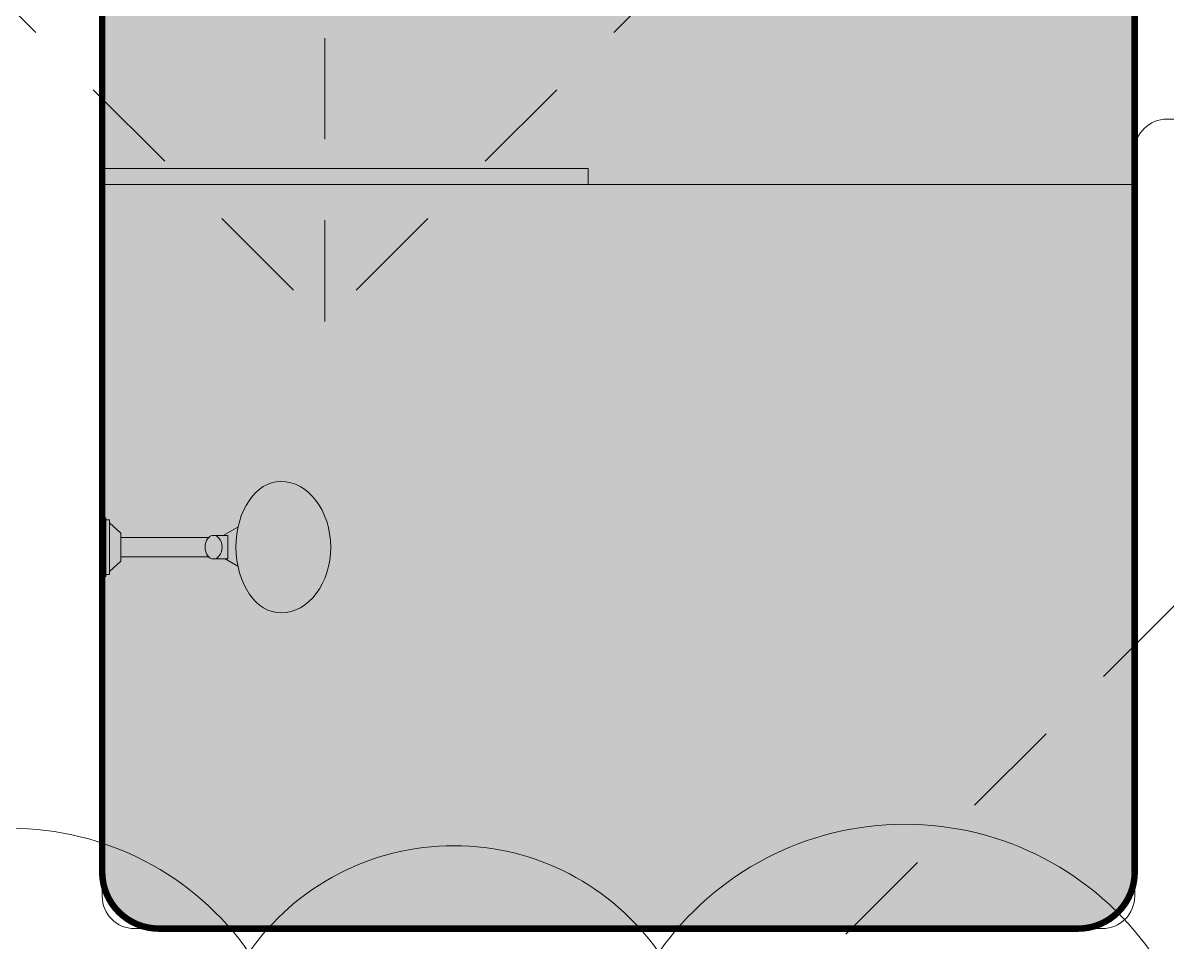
# Model space of a CAD drawing. Header units: metres. Extents: x 8 to 2416, y -346 to 476.
# Drawn here: x 123.344 to 124.757, y -109.647 to -108.511 of the extents above; entities that cross this region are included whole.
import ezdxf

# ---------------------------------------------------------------- set-up
doc = ezdxf.new("R2010")
doc.units = ezdxf.units.M
for name, pattern in [('0', [0]), ('CONTINU', [0]), ('HIDDEN2', [0.1875, 0.125, -0.0625])]:
    doc.linetypes.add(name, pattern=pattern)
doc.layers.get('0').update_dxf_attribs({"color": 250, "linetype": '0', "lineweight": 20})
for name, color, linetype, lineweight in [('A-WALL', 250, 'Continuous', 20), ('baños', 140, 'Continuous', 0), ('PLAFON', 253, 'Continuous', 5), ('PLAFON-MADERA', 33, 'Continuous', 5)]:
    doc.layers.add(name, color=color, linetype=linetype, lineweight=lineweight)
doc.layers.add('Techos 1', color=7, linetype='HIDDEN2', lineweight=9, true_color=0x42391a)

# ---------------------------------------------------------------- blocks, each defined once
blk = doc.blocks.new('A$C013342c3')
at = {"layer": 'baños', "linetype": 'Continuous'}
for p, q in [((0.2775106763428994, 0.1151820839904758), (0.2731249502799074, 0.1151820839904758)), ((0.2731249502799074, 0.1151820839904758), (0.2731249502799074, 0.1112273302278481)), ((0.28214345119477, 0.1176323766694622), (0.2775106763428994, 0.1176323766694622)), ((0.2775106763428994, 0.1176323766694622), (0.2775106763428994, 0.1151820839904758)), ((0.2775106763428994, 0.1151820839904758), (0.2775106763428994, 0.04732947504726326)), ((0.28214345119477, 0.1163205123493753), (0.28214345119477, 0.1176323766694622)), ((0.28214345119477, 0.04619104668745422), (0.28214345119477, 0.1163205123493753)), ((0.132703495430178, 0.09585578964924935, -0.08868213195764083), (0.114529970638614, 0.1060031536107999, -0.1375633148849114)), ((0.2731249502799074, 0.1112273302278481), (0.2591528199541244, 0.09835827126426011, -1.073227574364028)), ((0.2731249502799074, 0.05128422880898142), (0.2731249502799074, 0.1112273302278481)), ((0.1446699662815263, 0.09585578964924935, -0.04970293599564844), (0.1270281305760363, 0.09585578964924935, -0.04970293599564844)), ((0.1270281305760363, 0.09585578964924935, -0.04970293599564844), (0.1270281305760363, 0.06665602235625556, -0.04970293599564844)), ((0.2591370418708721, 0.09323105917610519, -0.01139325893676024), (0.1505841595253514, 0.09308303469242674, -0.05486134511695819)), ((0.2591528199541244, 0.09835827126426011, -1.073227574364028), (0.2591370418708721, 0.09323105917610519, -0.01139325893676024)), ((0.2591370418708721, 0.09323105917610519, -0.01139325893676024), (0.2591370401528366, 0.06928105827228137, -0.01127761308473877)), ((0.1304718991518712, 0.06665602235625556, -0.08493008825292855), (0.114529970638614, 0.05781090854361537, -0.1375633148849114)), ((0.1270281305760363, 0.06665602235625556, -0.04970293599564844), (0.1446082381085034, 0.06665602235625556, -0.04970293599564844)), ((0.2591370418708721, 0.06928049986072438, -0.01139325893676024), (0.1505841595253514, 0.06942852434440283, -0.05486134511695819)), ((0.2591528199541244, 0.06415328777256946, -1.073227574364028), (0.2591370418708721, 0.06928049986072438, -0.01139325893676024)), ((0.2731249502799074, 0.05128422880898142), (0.2591528199541244, 0.06415328777256946, -1.073227574364028)), ((0.2731249502799074, 0.04732947504726326), (0.2731249502799074, 0.05128422880898142)), ((0.2775106763428994, 0.04732947504726326), (0.2731249502799074, 0.04732947504726326)), ((0.2775106763428994, 0.04487918236736732), (0.2775106763428994, 0.04732947504726326)), ((0.28214345119477, 0.04487918236736732), (0.2775106763428994, 0.04487918236736732)), ((0.28214345119477, 0.04619104668745422), (0.28214345119477, 0.04487918236736732))]:
    blk.add_line(p, q, dxfattribs=at)
for ratio, start_param, end_param in [(0.7570877180764559, 3.141592653589793, 6.283185307179586), (0.6818891661298961, 0, 3.141592653589793)]:
    blk.add_ellipse((0.06151594405446303, 0.08124456118912349, -0.1375633148849114), major_axis=(-0.0002283178055053071, -0.08124966744369572), ratio=ratio, start_param=start_param, end_param=end_param, dxfattribs=at)
blk.add_ellipse((0.1446699662815263, 0.08125577951886953, -0.04970293599564844), major_axis=(3.241853481487012e-18, -0.01460001013121466), ratio=0.7182237989668432, dxfattribs=at)
blk = doc.blocks.new('PL BASE 1N NASAS 09')
at = {"layer": 'A-WALL'}
for p, q in [((-118.3560712337409, -51.80971880325281), (-118.356071233741, -49.08971880325275)), ((-117.0410636228581, -50.84971880325271), (-116.9710636228576, -50.84971880325268)), ((-117.0810636228577, -51.80971880325279), (-117.0810636228581, -50.88971880325272)), ((-118.3160712337409, -51.84971880325281), (-117.1210636228577, -51.84971880325281))]:
    blk.add_line(p, q, dxfattribs=at)
for centre, start, end in [((-117.041063622858, -50.88971880325271), 90.00000000002544, 180.000000000019), ((-118.3160712337409, -51.80971880325281), 180.0000000000024, 270), ((-117.1210636228577, -51.80971880325281), 270, 1.921055027603964e-11)]:
    blk.add_arc(centre, 0.04, start, end, dxfattribs=at)
at = {"layer": 'baños'}
for p, q in [((-118.3560636228577, -50.9106965704219), (-117.7560636228578, -50.9106965704219)), ((-117.7560636228578, -50.9106965704219), (-117.7560636228578, -50.93069657042189)), ((-118.3560636228577, -50.93069657042189), (-117.081063622858, -50.93069657042166))]:
    blk.add_line(p, q, dxfattribs=at)
at = {"layer": 'Techos 1'}
for p, q in [((-118.0810712337412, -51.09971880325273), (-118.0810712337412, -39.39971880325258)), ((-121.2310712337413, -47.94979643551808), (-118.0810712337412, -51.0997188032525)), ((-114.931071233741, -47.94971880325273), (-118.0810712337412, -51.0997188032525)), ((-113.5310712337411, -47.94971880325273), (-117.6310712337414, -52.04971880325266))]:
    blk.add_line(p, q, dxfattribs=at)
at = {"layer": 'baños', "linetype": 'CONTINU', "xscale": -1}
blk.add_blockref('A$C013342c3', (-118.0739201716629, -51.45981863709976), dxfattribs=at)
blk = doc.blocks.new('PL MUEBLES 1N NASAS 09')
at = {"layer": 'baños'}
blk.add_blockref('PL BASE 1N NASAS 09', (162.2615445691817, 88.20329366328178), dxfattribs=at)

msp = doc.modelspace()

# ---------------------------------------------------------------- hatches: boundary and pattern name
at = {"layer": 'PLAFON', "transparency": 33554477}
h = msp.add_hatch(color=256, dxfattribs=at)
h.dxf.hatch_style = 1
edge = h.paths.add_edge_path()
edge.add_arc((124.6470725836799, -106.9000437773479), 0.07000000000000739, 1.1709744285326451e-11, 89.9999999999884, ccw=False)
edge.add_line((124.71707258368, -106.9000437773479), (124.7170725836804, -109.560043777348))
edge.add_arc((124.6470725836804, -109.5600437773479), 0.0700000000000216, 270.00000000002325, 359.99999999998835, ccw=False)
edge.add_line((124.6470725836804, -109.630043777348), (123.5120725836799, -109.630043777348))
edge.add_arc((123.5120725836799, -109.560043777348), 0.07000000000000739, 180.0000000000116, 269.99999999998835, ccw=False)
edge.add_line((123.4420725836799, -109.560043777348), (123.4420725836797, -106.9000437773479))
edge.add_arc((123.5120725836797, -106.9000437773478), 0.06999999999999318, 90, 180.0000000000116, ccw=False)
edge.add_line((123.5120725836797, -106.8300437773479), (124.64707258368, -106.8300437773479))

# ---------------------------------------------------------------- linework, layer by layer
at = {"color": 6}
msp.add_lwpolyline([(121.9292874592093, -109.6593376994722, 0.52056705), (121.9292874592093, -110.0253461836179, 0.52056705), (122.0213160335451, -110.5579399427273, 0.52056705), (122.43978583548, -110.5579399427273, 0.52056705), (123.0265957356845, -110.5579399427273, 0.52056705), (123.5151868995587, -110.5579399427273, 0.52056705), (124.0753337953176, -110.5579399427273, 0.52056705), (124.5983396650443, -110.5579399427273, 0.52056705), (124.7547275780744, -110.3040268415256, 0.52056705), (124.737236274354, -109.6593376994722, 0.52056705), (124.1293991211206, -109.6593376994722, 0.52056705), (123.6233513698261, -109.6593376994722, 0.52056705), (123.0345984578516, -109.6593376994722, 0.52056705), (122.474746574351, -109.6593376994722, 0.52056705)], format="xyb", close=True, dxfattribs=at)
at = {"layer": 'PLAFON-MADERA', "const_width": 0.008}
msp.add_lwpolyline([(124.64707258368, -106.8300437773479, -0.4142135623729761), (124.71707258368, -106.9000437773479), (124.7170725836804, -109.560043777348, -0.4142135623729166), (124.6470725836804, -109.630043777348), (123.5120725836799, -109.630043777348, -0.4142135623729761), (123.4420725836799, -109.560043777348), (123.4420725836797, -106.9000437773479, -0.4142135623731545), (123.5120725836797, -106.8300437773479), (124.64707258368, -106.8300437773479)], format="xyb", dxfattribs=at)

# ---------------------------------------------------------------- block references
msp.add_blockref('PL MUEBLES 1N NASAS 09', (79.53659163735574, -145.9836186373769))

doc.saveas('drawing.dxf')
